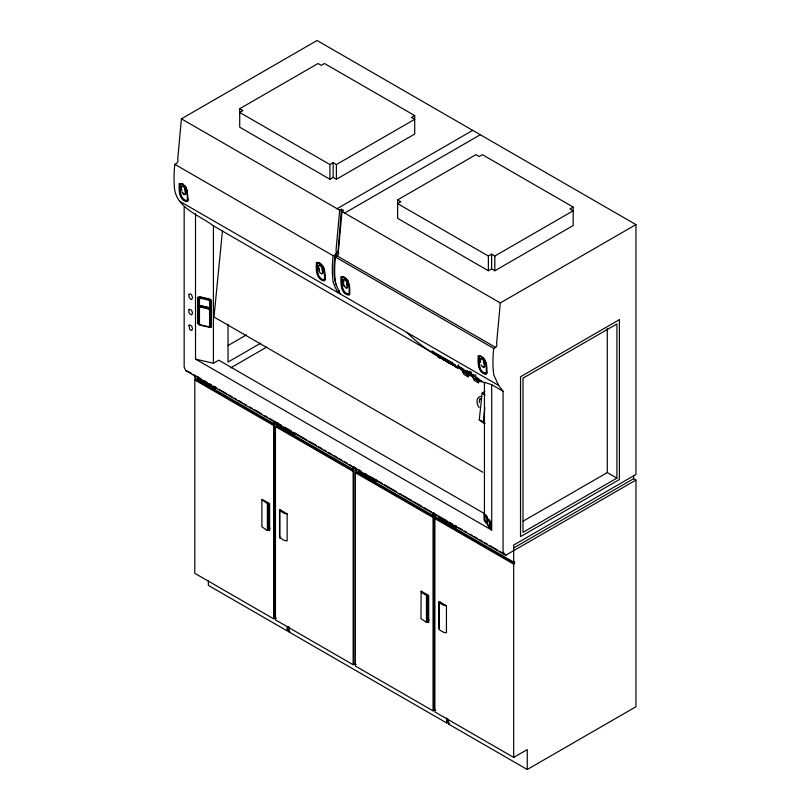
<?xml version="1.0" encoding="UTF-8"?>
<svg xmlns="http://www.w3.org/2000/svg" width="810" height="810" viewBox="0 0 810 810"><rect width="100%" height="100%" fill="white"/><g stroke="black" fill="none" stroke-linecap="round" stroke-linejoin="round"><path stroke-width="1.21" d="M222.426 231.073L213.992 317.034L482.78 472.22M448.457 720.272L448.457 724.008L527.259 769.5L527.259 749.594L513.692 757.421L434.889 711.929L434.889 518.603L513.692 564.104L514.492 563.638L514.492 561.644L513.692 562.099L513.692 545.069L635.951 474.488L635.951 224.613L317.064 40.5L181.41 118.827L177.744 158.871L178.099 160.896L176.793 163.347L174.839 164.329A117.865 68.05 -60 0 0 174.241 184.427C173.917 207.269 198.47 214.559 213.415 225.828L462.875 370.373M340.392 294.05L335.451 283.459L334.854 277.162A117.865 68.05 -60 0 1 335.451 257.053L337.406 256.071L338.712 253.631L338.357 251.606L342.022 211.552L343.724 210.57L341.395 209.213L339.684 210.205L336.029 250.249L336.383 252.274L335.067 254.725L333.113 255.707L174.839 164.329M341.395 209.213L338.074 250.948L336.352 255.312L334.824 256.193C334.125 265.68 332.697 275.947 336.494 284.917M635.951 224.613L500.296 302.93L496.641 342.984L496.996 345.009L495.69 347.46L493.725 348.432L335.451 257.053M483.54 423.053L479.287 419.813L482.092 393.245L484.846 391.443M484.977 423.407L483.276 422.111L484.805 407.622M479.247 402.631L479.682 399.067L479.49 399.563L480.451 398.621M187.991 199.26L187.687 200.394L186.533 200.688C179.415 198.723 180.114 189.499 180.195 183.829L183.04 184.164M486.962 371.871L486.658 373.005L485.504 373.299C478.386 371.334 479.085 362.11 479.166 356.44L480.32 356.147M261.893 499.8L262.055 499.294L269.639 503.668L269.639 530.702L268.393 529.983L267.391 530.56L261.893 526.834L261.893 499.8L267.391 503.526L268.393 502.949L268.393 529.983M421.129 591.128L421.838 592.697L426.465 595.37L427.457 594.793L427.457 621.817L428.703 622.536L428.703 595.512L421.129 591.128L420.967 618.668L426.465 622.394L427.457 621.817M437.825 356.947L440.508 358.486M468.129 376.852L469.476 374.848L465.456 371.223L461.265 368.803L463.938 374.433L468.129 376.852L465.456 371.223M478.396 382.786L479.753 380.781L475.723 377.156L471.541 374.736L474.214 380.366L478.396 382.786L475.723 377.156M339.582 290.901L338.064 292.704L335.35 287.661L333.113 282.113L332.515 275.805A117.865 68.05 -60 0 1 333.113 255.707M353.14 664.726L353.14 471.41L353.929 470.944L276.24 426.09L275.451 426.546L275.451 619.873L353.14 664.726L355.225 663.522M239.709 108.722L318.036 63.504L321.266 65.367L324.496 63.504L414.71 115.587L414.71 134.045L336.383 179.273L333.153 177.41L329.923 179.273L239.709 127.18L239.709 108.722L242.939 110.585L239.709 112.458L329.923 164.541L333.153 162.678L336.383 164.541L414.71 119.323L411.48 117.46L414.71 115.587M337.071 208.696L472.726 130.369M344.645 213.07L480.3 134.744M397.609 199.888L475.936 154.669L479.166 156.532L482.395 154.669L573.166 207.066L573.166 225.534L494.839 270.753L491.609 268.89L488.379 270.753L397.609 218.346L397.609 199.888L400.839 201.751L397.609 203.614L488.379 256.021L491.609 254.158L494.839 256.021L573.166 210.802L569.936 208.94L573.166 207.066M227.924 345.607L246.483 334.884M195.514 213.678L195.514 359.083L213.415 363.275L218.74 360.197L484.299 513.52M194.805 375.698L195.605 379.536L274.398 425.027L274.398 617.22L276.24 618.283M275.694 617.605L273.608 618.81L194.805 573.318L194.805 379.991L195.605 379.536M198.106 376.842L198.106 379.09L198.744 378.726M260.8 343.146L228.035 362.06L228.035 324.152M230.728 367.861L266.703 347.095M198.106 379.09L214.913 388.8L215.561 388.425M194.805 377.986L273.608 423.488L274.398 423.033M194.805 379.991L273.608 425.483L274.398 425.027M275.451 422.121L275.451 424.551L276.24 424.096M277.769 422.83L277.769 425.088L278.407 424.713M277.769 425.088L294.587 434.798L295.225 434.423M279.551 536.503L279.551 509.48L287.135 513.854L287.135 540.878L284.421 540.472L279.804 537.799L279.804 510.766L280.797 510.189M275.451 424.551L353.14 469.405L353.94 468.95L353.94 466.509M355.357 468.251L355.357 470.691L356.157 470.225M358.982 469.719L358.982 471.977L375.789 481.687L376.437 481.312M279.804 537.799L280.797 537.222M355.357 470.691L433.056 515.545L433.846 515.079L433.846 512.649M435.142 709.661L433.056 710.866L355.357 666.012L355.357 472.686L433.056 517.539L433.846 517.084L433.846 709.276L435.689 710.34M434.889 514.168L434.889 516.608L435.689 516.142M434.889 518.603L435.689 518.147L514.492 563.638M438.979 515.909L438.979 518.157L439.617 517.792M438.979 518.157L455.787 527.867L456.435 527.502M208.362 580.416L208.362 585.387L287.165 630.889L288.117 630.332L289.96 631.395L289.008 631.952L289.008 626.97M523.199 521.124L607.287 472.574L616.906 478.133L616.906 323.959L522.987 378.189L522.987 532.352L616.906 478.133M513.54 548.046L633.612 478.72L635.951 480.067L635.951 706.745L527.259 769.5M184.164 207.127L184.164 367.102L185.703 370.605L504.6 554.708L506.139 555.012L635.951 480.067M438.868 628.408L438.868 601.374L446.442 605.748L446.442 632.782L443.728 632.367L439.111 629.694L439.111 602.67L440.103 602.093M289.008 631.952L446.614 722.945L447.565 722.388L449.408 723.451L448.457 724.008M355.357 472.686L356.157 472.23L433.846 517.084M480.816 396.323C475.612 397.285 476.452 404.423 479.176 407.551M209.537 327.26L210.985 326.855L210.985 300.601L209.537 299.518L199.948 297.27L198.187 297.756L198.187 323.696L199.948 325.012M318.502 262.724L317.348 263.017C317.267 268.687 316.568 277.911 323.686 279.865L324.84 279.582L325.144 278.448L324.759 275.015M349.505 293.817L348.351 294.111C341.233 292.147 341.931 282.923 342.012 277.253L344.858 277.587L348.017 280.726M458.379 364.966L458.905 365.138M287.135 513.854L284.421 513.439L279.804 510.766M446.442 605.748L443.728 605.333L439.111 602.67M487.367 522.916L486.101 523.037L484.208 520.354L484.208 514.593L485.474 514.471L487.367 517.155L487.428 524.931L489.341 527.634L490.607 527.512L490.607 521.762L488.703 519.058L487.428 519.169L489.341 521.873L489.341 527.634M484.208 514.593L486.101 517.266L487.367 517.155M489.341 521.873L490.607 521.762M454.4 365.502L455.858 366.242M462.176 368.995L461.234 368.388M185.703 370.605L187.252 370.899M199.462 305.34L209.567 307.709M199.462 306.858L209.567 309.228M454.886 365.695L455.777 366.211M471.491 374.372L472.048 374.696L471.015 374.007M504.6 554.708L503.061 551.215L503.061 391.24L491.71 384.679L484.441 382.31L484.441 519.747M461.184 368.337L462.004 368.904M320.193 263.351L317.783 262.298L316.416 262.653C315.991 268.92 315.88 278.782 323.585 280.878L324.962 280.533C325.114 274.681 325.711 266.48 319.717 263.017M267.806 527.381L270.094 528.252M426.87 619.225L429.158 620.085M451.008 363.386L451.656 363.822M455.423 365.958L456.668 366.717M461.923 368.833L460.839 368.064M452.709 365.016L451.413 363.852M433.198 353.332L453.63 365.675L452.628 365.108M473.364 375.374C476.442 377.075 470.529 373.866 472.939 375.06M474.164 375.769L474.802 376.306L474.032 375.708M454.542 366.211L455.544 366.788M454.967 365.735L451.97 363.244L431.477 351.5L434.626 354.081M439.516 356.825L440.194 357.21M443.748 359.255L444.275 359.559M452.942 364.571L453.934 365.138L453.438 364.854M457.134 366.991L457.842 367.386M443.971 360.106L442.989 359.539L443.455 359.812M445.247 360.845L446.715 361.695M447.221 361.979L445.753 361.128M448.507 362.728L449.499 363.295L449.003 363.012M451.352 364.368L450.37 363.801L450.836 364.075M456.82 367.527L457.822 368.104L454.673 366.282M181.41 118.827L339.684 210.205M342.022 211.552L500.296 302.93M337.406 256.071L495.69 347.46M179.779 201.326L498.676 385.438L503.061 391.24M469.527 371.263L471.683 372.509M460.283 367.75L461.842 368.813M462.55 369.056L463.33 369.532M469.962 373.339L470.61 373.876L469.881 373.299M470.337 373.602L471.096 374.088M471.936 374.473L472.594 375.03L471.916 374.564M463.209 369.603L462.034 368.752M463.472 369.755L462.682 369.137M471.744 374.392L470.043 373.41M452.577 363.741L455.453 365.3L452.324 362.728L431.831 351.024L433.694 352.704M436.985 355.225L444.477 359.549M446.624 360.784L453.165 364.551L433.471 352.785L434.575 353.808M471.552 375.374L473.718 376.63M481.312 381.014L484.562 382.897M467.39 373.643L469.476 374.848M475.561 378.361L479.753 380.781M467.319 373.926C484.208 383.646 443.667 354.669 462.966 370.858M478.669 380.477C492.379 387.97 454.137 361.037 473.242 376.782M463.148 372.195L467.329 374.605M473.415 378.118L477.606 380.538M482.092 393.245L485.079 394.966M479.287 419.813L483.276 422.111M195.514 359.083L491.71 530.084L491.71 384.679M188.345 371.537L191.636 373.43M193.823 374.696L201.498 379.131M203.695 380.396L206.975 382.29M209.172 383.555L211.359 384.821M213.556 386.087L216.837 387.99M219.034 389.256L226.699 393.68M228.896 394.946L232.186 396.839M234.373 398.105L236.56 399.37M238.758 400.636L242.048 402.54M244.235 403.805L246.432 405.071M249.713 406.964L251.91 408.23M254.097 409.495L261.772 413.93M265.052 415.824L267.249 417.089M269.436 418.355L281.495 425.311M284.786 427.214L291.357 431.011M293.544 432.277L306.696 439.87M308.893 441.136L316.558 445.561M318.755 446.826L322.036 448.72M324.233 449.985L326.42 451.251M328.617 452.517L331.908 454.42M334.095 455.686L337.385 457.579M339.572 458.845L341.769 460.11M343.956 461.376L347.247 463.279M349.434 464.545L351.631 465.811M353.818 467.066L357.109 468.97M359.296 470.235L361.493 471.501M364.783 473.394L366.97 474.66M369.158 475.926L382.31 483.519M384.507 484.785L396.556 491.741M399.846 493.644L411.895 500.6M414.092 501.866L421.767 506.301M423.954 507.566L431.629 511.991M433.816 513.256L437.106 515.15M439.293 516.415L446.968 520.85M449.155 522.116L452.446 524.009M454.633 525.275L456.83 526.54M459.017 527.806L462.308 529.71M464.505 530.975L466.692 532.241M469.982 534.134L472.169 535.4M474.366 536.665L477.647 538.559M479.844 539.824L482.031 541.09M484.228 542.356L487.509 544.259M489.706 545.525L497.38 549.949M499.567 551.215L506.139 555.012M202.945 381.145L205.052 382.36M207.147 383.575L209.253 384.791M285.768 428.966L287.864 430.181M363.822 474.032L369.076 477.07M442.766 519.615L444.872 520.82M446.968 522.035L449.074 523.25M434.889 516.608L513.692 562.099M275.451 426.546L353.14 471.41M356.157 664.423L353.929 663.137L353.929 470.944M437.552 356.41L441.501 358.678L441.045 358.415M435.851 354.75C425.23 348.664 415.439 341.061 406.792 332.383M456.131 366.667L455.615 366.454M451.747 364.135L451.221 363.913M434.97 353.575L434.433 353.221M475.136 374.584L475.946 375.182M473.506 375.384L474.316 376.022M473.01 375.101L473.597 375.577M466.833 370.271L468.534 371.8M471.541 374.736L473.951 376.913M461.265 368.803L464.484 371.709M184.822 185.541L186.978 189.489L188.173 199.999L187.809 201.346L186.432 201.7C178.727 199.604 178.838 189.732 179.263 183.465L182.564 183.829L186.229 187.495M485.149 520.749L487.954 524.738M489.351 526.733L491.71 530.084M498.676 385.438L493.725 374.838L493.128 368.54A117.865 68.05 -60 0 1 493.725 348.432M480.705 362.586L480.33 359.306A2.612 1.316 54.3 0 1 481.909 359.033A2.612 1.316 54.3 0 1 483.772 361.29L484.39 366.758A2.673 1.347 54.3 0 1 482.8 366.95A2.673 1.347 54.3 0 1 480.948 364.773M343.835 282.012L343.582 279.825A2.612 1.316 54.3 0 1 345.161 279.551A2.612 1.316 54.3 0 1 347.024 281.809L347.642 287.277A2.673 1.347 54.3 0 1 345.627 287.165M323.98 268.15L324.375 271.583M319.292 268.869L319.545 271.056M187.09 191.251L187.474 194.683M181.855 191.069L181.359 186.695A2.612 1.316 54.3 0 1 182.939 186.422A2.612 1.316 54.3 0 1 184.791 188.679L185.419 194.147A2.673 1.347 54.3 0 1 183.829 194.339A2.673 1.347 54.3 0 1 181.977 192.162M633.612 475.369L633.612 478.72M607.287 328.516L607.287 472.574M513.692 564.104L513.692 757.421M494.839 256.021L494.839 270.753M491.609 254.158L491.609 268.89M488.379 256.021L488.379 270.753M486.101 517.266L486.101 523.037M455.787 525.609L455.787 527.867M447.565 718.683L447.565 722.388M446.614 717.964L446.614 722.945M433.056 513.105L433.056 515.545M433.056 517.539L433.056 710.866M426.465 595.37L426.465 622.394M375.789 479.429L375.789 481.687M353.14 466.975L353.14 469.405M336.383 164.541L336.383 179.273M333.153 162.678L333.153 177.41M329.923 164.541L329.923 179.273M294.587 432.54L294.587 434.798M288.117 626.626L288.117 630.332M287.165 627.153L287.165 630.889M273.608 421.2L273.608 423.488M273.608 425.483L273.608 618.81M267.391 503.526L267.391 530.56M214.913 386.542L214.913 388.8M213.415 225.828L213.415 363.275M209.182 309.136L209.182 307.861L199.786 305.664L199.786 306.939M208.413 308.934L208.413 308.124L200.232 306.2L200.232 307.02M482.78 366.353A2.673 1.347 54.3 0 0 484.795 366.464L484.177 360.987A2.612 1.316 54.3 0 0 482.315 358.739A2.612 1.316 54.3 0 0 480.745 359.002M345.212 287.459A2.673 1.347 54.3 0 0 347.237 287.57L346.609 282.103A2.612 1.316 54.3 0 0 344.756 279.855A2.612 1.316 54.3 0 0 343.177 280.118L343.794 285.586A2.673 1.347 54.3 0 0 344.402 286.618M344.817 286.325A2.673 1.347 54.3 0 1 344.209 285.292M321.813 273.426A2.673 1.347 54.3 0 0 322.977 273.041L322.36 267.563A2.612 1.316 54.3 0 0 320.497 265.315A2.612 1.316 54.3 0 0 318.927 265.579M184.66 194.238A2.673 1.347 54.3 0 0 185.824 193.853L185.206 188.376A2.612 1.316 54.3 0 0 183.344 186.128A2.612 1.316 54.3 0 0 181.764 186.401M183.809 193.742A2.673 1.347 54.3 0 1 182.999 192.901M188.953 294.334L188.953 296.976L190.633 299.265L191.606 299.467L192.577 297.746L191.606 294.901L190.633 293.99L188.953 294.334M188.953 309.754L188.953 312.397L189.661 313.774L191.606 314.887L192.577 313.166L191.606 310.321L189.661 309.197L188.953 309.754M188.953 325.438L189.661 329.447L191.606 330.571L192.577 328.85L191.606 326.005L189.661 324.881L188.953 325.438M179.79 184.123C179.709 189.793 179 199.017 186.128 200.981L187.282 200.688C187.353 195.018 188.062 185.794 180.944 183.84L179.79 184.123M316.943 263.311C316.862 268.981 316.153 278.205 323.281 280.159L324.435 279.875C324.516 274.205 325.215 264.981 318.097 263.017L316.943 263.311M341.081 276.888C340.656 283.166 340.544 293.028 348.249 295.123L349.626 294.769C350.041 288.502 350.153 278.64 342.448 276.544L341.081 276.888M341.607 277.546C341.526 283.216 340.818 292.44 347.946 294.405L349.1 294.111C349.181 288.441 349.88 279.217 342.762 277.263L341.607 277.546M478.234 356.076C477.809 362.343 477.697 372.215 485.403 374.311L486.78 373.957C487.195 367.689 487.306 357.828 479.601 355.732L478.234 356.076M478.761 356.734C478.68 362.404 477.981 371.628 485.099 373.592L486.253 373.299C486.334 367.629 487.033 358.405 479.915 356.44L478.761 356.734M619.377 319.687L520.526 376.761L520.526 536.625L619.377 479.55L619.377 319.687M200.85 298.303L199.462 298.85L199.462 323.716L200.85 324.932L208.433 326.703L209.567 326.248L209.567 301.067L208.433 300.075L200.85 298.303M199.706 296.723L197.832 297.199L197.832 323.676L199.706 325.023L209.901 327.412L211.44 327.027L211.44 300.226L209.901 299.113L199.706 296.723M322.572 273.334L321.955 267.857A2.612 1.316 54.3 0 0 320.092 265.609A2.612 1.316 54.3 0 0 318.512 265.872L319.13 271.35A2.673 1.347 54.3 0 0 320.983 273.527A2.673 1.347 54.3 0 0 322.572 273.334"/></g></svg>
